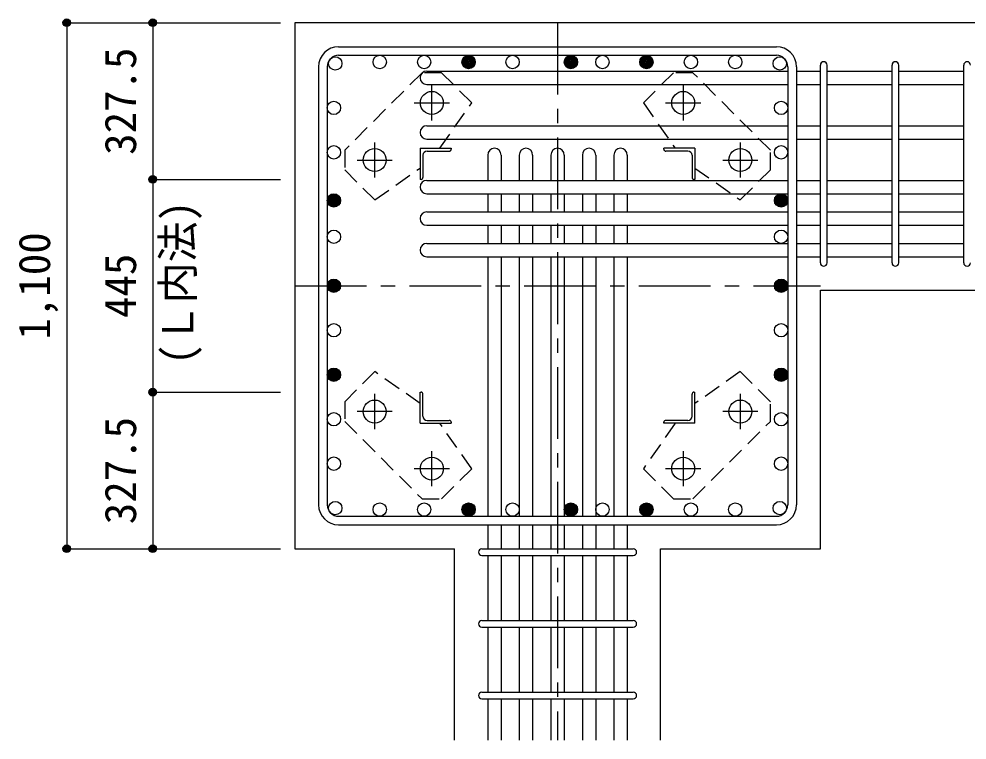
# Model space of a CAD drawing. Units: millimetres at full size, sheet at 1:30. Extents: x -5973 to 5954, y -4195 to 4201.
# Drawn here: x -575 to 1409, y 1573 to 3081 of the extents above; entities that cross this region are included whole.
import ezdxf
from ezdxf.enums import TextEntityAlignment as Align

# ---------------------------------------------------------------- set-up
doc = ezdxf.new("R2010")
doc.units = ezdxf.units.MM
doc.header["$LTSCALE"] = 30
doc.header["$PDMODE"] = 32
doc.header["$PDSIZE"] = 15
doc.linetypes.add('CHAIN1', pattern=[8, 5, -1, 1, -1])
doc.linetypes.add('DASHED1', pattern=[1.8, 1.2, -0.6])
for name, color, linetype in [('0-1_躯体線', 2, 'Continuous'), ('0-2_アンカー、アングル', 4, 'Continuous'), ('0-3_立上り筋', 4, 'Continuous'), ('0-4_フープ筋', 7, 'Continuous'), ('0-5_基礎梁筋', 7, 'Continuous'), ('0-6_スタラップ筋', 7, 'Continuous'), ('0-7_文字', 4, 'Continuous'), ('0-9_プレート', 4, 'DASHED1'), ('0-D_寸法', 4, 'Continuous')]:
    doc.layers.add(name, color=color, linetype=linetype)
doc.styles.add('ＭＳ ゴシック', font='')
doc.styles.get('ＭＳ ゴシック').set_extended_font_data('MS Gothic')

msp = doc.modelspace()

# ---------------------------------------------------------------- linework, layer by layer
at = {"layer": '0-1_躯体線'}
for p, q in [((1502.44, 3073.3), (2.44, 3073.3)), ((2.44, 3073.3), (2.44, 1973.3)), ((1102.44, 2514.3), (1502.44, 2514.3)), ((1102.44, 1973.3), (1102.44, 2514.3)), ((2.44, 1973.3), (336.94, 1973.3)), ((336.94, 1573.3), (336.94, 1973.3))]:
    msp.add_line(p, q, dxfattribs=at)
msp.add_lwpolyline([(767.94, 1573.3), (767.94, 1973.3), (1102.44, 1973.3)], dxfattribs=at)
at = {"layer": '0-2_アンカー、アングル', "linetype": 'CHAIN1'}
for p, q in [((289.44, 2869.1), (289.44, 2942.6)), ((815.44, 2942.6), (815.44, 2869.1)), ((252.64, 2905.8), (326.14, 2905.8)), ((778.74, 2905.8), (852.24, 2905.8)), ((169.94, 2749.6), (169.94, 2823.1)), ((934.94, 2823.1), (934.94, 2749.6)), ((133.14, 2786.3), (206.64, 2786.3)), ((898.24, 2786.3), (971.74, 2786.3)), ((169.94, 2223.5), (169.94, 2297)), ((934.94, 2297), (934.94, 2223.5)), ((206.64, 2260.3), (133.14, 2260.3)), ((971.74, 2260.3), (898.24, 2260.3)), ((289.44, 2104), (289.44, 2177.5)), ((815.44, 2177.5), (815.44, 2104)), ((326.14, 2140.8), (252.64, 2140.8)), ((852.24, 2140.8), (778.74, 2140.8))]:
    msp.add_line(p, q, dxfattribs=at)
at = {"layer": '0-2_アンカー、アングル'}
for p, q in [((264.94, 2810.8), (329.94, 2810.8)), ((264.94, 2810.8), (264.94, 2745.8)), ((279.44, 2804.8), (325.94, 2804.8)), ((329.94, 2810.8), (329.94, 2808.8)), ((839.94, 2810.8), (774.94, 2810.8)), ((774.94, 2808.8), (774.94, 2810.8)), ((825.44, 2804.8), (778.94, 2804.8)), ((839.94, 2810.8), (839.94, 2745.8)), ((270.94, 2796.3), (270.94, 2749.8)), ((833.94, 2796.3), (833.94, 2749.8)), ((266.94, 2745.8), (264.94, 2745.8)), ((839.94, 2745.8), (837.94, 2745.8)), ((264.94, 2300.8), (266.94, 2300.8)), ((264.94, 2235.8), (264.94, 2300.8)), ((270.94, 2250.3), (270.94, 2296.8)), ((833.94, 2250.3), (833.94, 2296.8)), ((837.94, 2300.8), (839.94, 2300.8)), ((839.94, 2235.8), (839.94, 2300.8)), ((264.94, 2235.8), (329.94, 2235.8)), ((279.44, 2241.8), (325.94, 2241.8)), ((329.94, 2237.8), (329.94, 2235.8)), ((774.94, 2235.8), (774.94, 2237.8)), ((839.94, 2235.8), (774.94, 2235.8)), ((825.44, 2241.8), (778.94, 2241.8))]:
    msp.add_line(p, q, dxfattribs=at)
at = {"layer": '0-2_アンカー、アングル', "color": 3}
for centre in [(289.44, 2905.8), (815.44, 2905.8), (169.94, 2786.3), (934.94, 2786.3), (169.94, 2260.3), (934.94, 2260.3), (289.44, 2140.8), (815.44, 2140.8)]:
    msp.add_circle(centre, 24, dxfattribs=at)
at = {"layer": '0-2_アンカー、アングル'}
for centre, radius, start, end in [((279.44, 2796.3), 8.5, 90, 180), ((325.94, 2808.8), 4, 270, 0), ((778.94, 2808.8), 4, 180, 270), ((825.44, 2796.3), 8.5, 0, 90), ((266.94, 2749.8), 4, 270, 0), ((837.94, 2749.8), 4, 180, 270), ((266.94, 2296.8), 4, 0, 90), ((837.94, 2296.8), 4, 90, 180), ((279.44, 2250.3), 8.5, 180, 270), ((825.44, 2250.3), 8.5, 270, 0), ((325.94, 2237.8), 4, 0, 90), ((778.94, 2237.8), 4, 90, 180)]:
    msp.add_arc(centre, radius, start, end, dxfattribs=at)
at = {"layer": '0-3_立上り筋', "color": 3}
for centre in [(87.37, 2988.37), (180.38, 2991.3), (273.39, 2991.3), (366.41, 2991.3), (458.44, 2991.3), (580.44, 2991.3), (580.44, 2991.3), (646.44, 2991.3), (738.47, 2991.3), (738.47, 2991.3), (831.48, 2991.3), (924.49, 2991.3), (1017.51, 2988.37), (84.44, 2895.36), (1020.44, 2895.36), (84.44, 2802.34), (1020.44, 2802.34), (84.44, 2701.8), (84.44, 2701.8), (1020.44, 2701.8), (1020.44, 2701.8), (84.44, 2625.8), (1020.44, 2625.8), (84.44, 2523.3), (84.44, 2523.3), (1020.44, 2523.3), (1020.44, 2523.3), (84.44, 2430.29), (1020.44, 2430.29), (84.44, 2337.27), (1020.44, 2337.27), (84.44, 2244.26), (1020.44, 2244.26), (84.44, 2151.24), (1020.44, 2151.24), (87.37, 2058.23), (180.38, 2055.3), (273.39, 2055.3), (366.41, 2055.3), (458.44, 2055.3), (580.44, 2055.3), (580.44, 2055.3), (646.44, 2055.3), (738.47, 2055.3), (738.47, 2055.3), (831.48, 2055.3), (924.49, 2055.3), (1017.51, 2058.23)]:
    msp.add_circle(centre, 14, dxfattribs=at)
at = {"layer": '0-3_立上り筋'}
for centre, radius in [((366.41, 2991.3), 14), ((366.41, 2991.3), 12.6), ((366.41, 2991.3), 11.2), ((366.41, 2991.3), 9.8), ((366.41, 2991.3), 8.4), ((366.41, 2991.3), 7), ((366.41, 2991.3), 5.6), ((580.44, 2991.3), 14), ((580.44, 2991.3), 12.6), ((580.44, 2991.3), 11.2), ((580.44, 2991.3), 9.8), ((580.44, 2991.3), 8.4), ((580.44, 2991.3), 7), ((580.44, 2991.3), 5.6), ((738.47, 2991.3), 14), ((738.47, 2991.3), 12.6), ((738.47, 2991.3), 11.2), ((738.47, 2991.3), 9.8), ((738.47, 2991.3), 8.4), ((738.47, 2991.3), 7), ((738.47, 2991.3), 5.6), ((366.41, 2991.3), 4.2), ((366.41, 2991.3), 2.8), ((366.41, 2991.3), 1.4), ((580.44, 2991.3), 4.2), ((580.44, 2991.3), 2.8), ((580.44, 2991.3), 1.4), ((738.47, 2991.3), 4.2), ((738.47, 2991.3), 2.8), ((738.47, 2991.3), 1.4), ((84.44, 2701.8), 14), ((84.44, 2701.8), 12.6), ((84.44, 2701.8), 11.2), ((84.44, 2701.8), 9.8), ((84.44, 2701.8), 8.4), ((84.44, 2701.8), 7), ((84.44, 2701.8), 5.6), ((84.44, 2701.8), 4.2), ((84.44, 2701.8), 2.8), ((84.44, 2701.8), 1.4), ((1020.44, 2701.8), 14), ((1020.44, 2701.8), 12.6), ((1020.44, 2701.8), 11.2), ((1020.44, 2701.8), 9.8), ((1020.44, 2701.8), 8.4), ((1020.44, 2701.8), 7), ((1020.44, 2701.8), 5.6), ((1020.44, 2701.8), 4.2), ((1020.44, 2701.8), 2.8), ((1020.44, 2701.8), 1.4), ((84.44, 2523.3), 14), ((84.44, 2523.3), 12.6), ((84.44, 2523.3), 11.2), ((84.44, 2523.3), 9.8), ((84.44, 2523.3), 8.4), ((84.44, 2523.3), 7), ((84.44, 2523.3), 5.6), ((84.44, 2523.3), 4.2), ((84.44, 2523.3), 2.8), ((84.44, 2523.3), 1.4), ((1020.44, 2523.3), 14), ((1020.44, 2523.3), 12.6), ((1020.44, 2523.3), 11.2), ((1020.44, 2523.3), 9.8), ((1020.44, 2523.3), 8.4), ((1020.44, 2523.3), 7), ((1020.44, 2523.3), 5.6), ((1020.44, 2523.3), 4.2), ((1020.44, 2523.3), 2.8), ((1020.44, 2523.3), 1.4), ((84.44, 2337.27), 14), ((84.44, 2337.27), 12.6), ((84.44, 2337.27), 11.2), ((84.44, 2337.27), 9.8), ((84.44, 2337.27), 8.4), ((84.44, 2337.27), 7), ((84.44, 2337.27), 5.6), ((84.44, 2337.27), 4.2), ((1020.44, 2337.27), 14), ((1020.44, 2337.27), 12.6), ((1020.44, 2337.27), 11.2), ((1020.44, 2337.27), 9.8), ((1020.44, 2337.27), 8.4), ((1020.44, 2337.27), 7), ((1020.44, 2337.27), 5.6), ((1020.44, 2337.27), 4.2), ((84.44, 2337.27), 2.8), ((84.44, 2337.27), 1.4), ((1020.44, 2337.27), 2.8), ((1020.44, 2337.27), 1.4), ((366.41, 2055.3), 14), ((366.41, 2055.3), 12.6), ((366.41, 2055.3), 11.2), ((366.41, 2055.3), 9.8), ((366.41, 2055.3), 8.4), ((580.44, 2055.3), 14), ((580.44, 2055.3), 12.6), ((580.44, 2055.3), 11.2), ((580.44, 2055.3), 9.8), ((580.44, 2055.3), 8.4), ((738.47, 2055.3), 14), ((738.47, 2055.3), 12.6), ((738.47, 2055.3), 11.2), ((738.47, 2055.3), 9.8), ((738.47, 2055.3), 8.4), ((366.41, 2055.3), 7), ((366.41, 2055.3), 5.6), ((366.41, 2055.3), 4.2), ((366.41, 2055.3), 2.8), ((366.41, 2055.3), 1.4), ((580.44, 2055.3), 7), ((580.44, 2055.3), 5.6), ((580.44, 2055.3), 4.2), ((580.44, 2055.3), 2.8), ((580.44, 2055.3), 1.4), ((738.47, 2055.3), 7), ((738.47, 2055.3), 5.6), ((738.47, 2055.3), 4.2), ((738.47, 2055.3), 2.8), ((738.47, 2055.3), 1.4)]:
    msp.add_circle(centre, radius, dxfattribs=at)
at = {"layer": '0-4_フープ筋'}
for p, q in [((94.44, 3023.3), (1010.44, 3023.3)), ((94.44, 3005.3), (1010.44, 3005.3)), ((52.44, 2981.3), (52.44, 2065.3)), ((70.44, 2981.3), (70.44, 2065.3)), ((1034.44, 2981.3), (1034.44, 2065.3)), ((1052.44, 2981.3), (1052.44, 2065.3)), ((94.44, 2041.3), (1010.44, 2041.3)), ((94.44, 2023.3), (1010.44, 2023.3))]:
    msp.add_line(p, q, dxfattribs=at)
for centre, radius, start, end in [((94.44, 2981.3), 42, 90, 180), ((1010.44, 2981.3), 42, 0, 90), ((94.44, 2981.3), 24, 90, 180), ((1010.44, 2981.3), 24, 0, 90), ((94.44, 2065.3), 42, 180, 270), ((94.44, 2065.3), 24, 180, 270), ((1010.44, 2065.3), 42, 270, 0), ((1010.44, 2065.3), 24, 270, 0)]:
    msp.add_arc(centre, radius, start, end, dxfattribs=at)
at = {"layer": '0-5_基礎梁筋'}
for p, q in [((278.94, 2972.37), (1034.44, 2972.37)), ((1052.44, 2972.37), (1102.44, 2972.37)), ((1116.44, 2972.37), (1252.44, 2972.37)), ((1266.44, 2972.37), (1402.44, 2972.37)), ((278.94, 2944.37), (1034.44, 2944.37)), ((1052.44, 2944.37), (1102.44, 2944.37)), ((1116.44, 2944.37), (1252.44, 2944.37)), ((1266.44, 2944.37), (1402.44, 2944.37)), ((278.94, 2858.08), (1034.44, 2858.08)), ((1052.44, 2858.08), (1102.44, 2858.08)), ((1116.44, 2858.08), (1252.44, 2858.08)), ((1266.44, 2858.08), (1402.44, 2858.08)), ((278.94, 2830.08), (1034.44, 2830.08)), ((1052.44, 2830.08), (1102.44, 2830.08)), ((1116.44, 2830.08), (1252.44, 2830.08)), ((1266.44, 2830.08), (1402.44, 2830.08)), ((406.44, 2796.8), (406.44, 2743.8)), ((434.44, 2796.8), (434.44, 2743.8)), ((472.44, 2796.8), (472.44, 2743.8)), ((500.44, 2796.8), (500.44, 2743.8)), ((538.44, 2796.8), (538.44, 2743.8)), ((566.44, 2796.8), (566.44, 2743.8)), ((604.44, 2796.8), (604.44, 2743.8)), ((632.44, 2796.8), (632.44, 2743.8)), ((670.44, 2796.8), (670.44, 2743.8)), ((698.44, 2796.8), (698.44, 2743.8)), ((278.94, 2743.8), (1034.44, 2743.8)), ((1052.44, 2743.8), (1102.44, 2743.8)), ((1116.44, 2743.8), (1252.44, 2743.8)), ((1266.44, 2743.8), (1402.44, 2743.8)), ((278.94, 2715.8), (1034.44, 2715.8)), ((406.44, 2715.8), (406.44, 2677.8)), ((434.44, 2715.8), (434.44, 2677.8)), ((472.44, 2715.8), (472.44, 2677.8)), ((500.44, 2715.8), (500.44, 2677.8)), ((538.44, 2715.8), (538.44, 2677.8)), ((566.44, 2715.8), (566.44, 2677.8)), ((604.44, 2715.8), (604.44, 2677.8)), ((632.44, 2715.8), (632.44, 2677.8)), ((670.44, 2715.8), (670.44, 2677.8)), ((698.44, 2715.8), (698.44, 2677.8)), ((1052.44, 2715.8), (1102.44, 2715.8)), ((1116.44, 2715.8), (1252.44, 2715.8)), ((1266.44, 2715.8), (1402.44, 2715.8)), ((278.94, 2677.8), (1034.44, 2677.8)), ((1052.44, 2677.8), (1102.44, 2677.8)), ((1116.44, 2677.8), (1252.44, 2677.8)), ((1266.44, 2677.8), (1402.44, 2677.8)), ((278.94, 2649.8), (1034.44, 2649.8)), ((406.44, 2649.8), (406.44, 2611.8)), ((434.44, 2649.8), (434.44, 2611.8)), ((472.44, 2649.8), (472.44, 2611.8)), ((500.44, 2649.8), (500.44, 2611.8)), ((538.44, 2649.8), (538.44, 2611.8)), ((566.44, 2649.8), (566.44, 2611.8)), ((604.44, 2649.8), (604.44, 2611.8)), ((632.44, 2649.8), (632.44, 2611.8)), ((670.44, 2649.8), (670.44, 2611.8)), ((698.44, 2649.8), (698.44, 2611.8)), ((1052.44, 2649.8), (1102.44, 2649.8)), ((1116.44, 2649.8), (1252.44, 2649.8)), ((1266.44, 2649.8), (1402.44, 2649.8)), ((278.94, 2611.8), (1034.44, 2611.8)), ((1052.44, 2611.8), (1102.44, 2611.8)), ((1116.44, 2611.8), (1252.44, 2611.8)), ((1266.44, 2611.8), (1402.44, 2611.8)), ((278.94, 2583.8), (1034.44, 2583.8)), ((406.44, 2583.8), (406.44, 2041.3)), ((434.44, 2583.8), (434.44, 2041.3)), ((472.44, 2583.8), (472.44, 2041.3)), ((500.44, 2583.8), (500.44, 2041.3)), ((538.44, 2583.8), (538.44, 2041.3)), ((566.44, 2583.8), (566.44, 2041.3)), ((604.44, 2583.8), (604.44, 2041.3)), ((632.44, 2583.8), (632.44, 2041.3)), ((670.44, 2583.8), (670.44, 2041.3)), ((698.44, 2583.8), (698.44, 2041.3)), ((1052.44, 2583.8), (1102.44, 2583.8)), ((1116.44, 2583.8), (1252.44, 2583.8)), ((1266.44, 2583.8), (1402.44, 2583.8)), ((406.44, 2023.3), (406.44, 1973.3)), ((434.44, 2023.3), (434.44, 1973.3)), ((472.44, 2023.3), (472.44, 1973.3)), ((500.44, 2023.3), (500.44, 1973.3)), ((538.44, 2023.3), (538.44, 1973.3)), ((566.44, 2023.3), (566.44, 1973.3)), ((604.44, 2023.3), (604.44, 1973.3)), ((632.44, 2023.3), (632.44, 1973.3)), ((670.44, 2023.3), (670.44, 1973.3)), ((698.44, 2023.3), (698.44, 1973.3)), ((406.44, 1959.3), (406.44, 1823.3)), ((434.44, 1959.3), (434.44, 1823.3)), ((472.44, 1959.3), (472.44, 1823.3)), ((500.44, 1959.3), (500.44, 1823.3)), ((538.44, 1959.3), (538.44, 1823.3)), ((566.44, 1959.3), (566.44, 1823.3)), ((604.44, 1959.3), (604.44, 1823.3)), ((632.44, 1959.3), (632.44, 1823.3)), ((670.44, 1959.3), (670.44, 1823.3)), ((698.44, 1959.3), (698.44, 1823.3)), ((406.44, 1809.3), (406.44, 1673.3)), ((434.44, 1809.3), (434.44, 1673.3)), ((472.44, 1809.3), (472.44, 1673.3)), ((500.44, 1809.3), (500.44, 1673.3)), ((538.44, 1809.3), (538.44, 1673.3)), ((566.44, 1809.3), (566.44, 1673.3)), ((604.44, 1809.3), (604.44, 1673.3)), ((632.44, 1809.3), (632.44, 1673.3)), ((670.44, 1809.3), (670.44, 1673.3)), ((698.44, 1809.3), (698.44, 1673.3)), ((406.44, 1659.3), (406.44, 1573.3)), ((434.44, 1659.3), (434.44, 1573.3)), ((472.44, 1659.3), (472.44, 1573.3)), ((500.44, 1659.3), (500.44, 1573.3)), ((538.44, 1659.3), (538.44, 1573.3)), ((566.44, 1659.3), (566.44, 1573.3)), ((604.44, 1659.3), (604.44, 1573.3)), ((632.44, 1659.3), (632.44, 1573.3)), ((670.44, 1659.3), (670.44, 1573.3)), ((698.44, 1659.3), (698.44, 1573.3))]:
    msp.add_line(p, q, dxfattribs=at)
for centre, start, end in [((278.94, 2958.37), 90, 270), ((278.94, 2844.08), 90, 270), ((420.44, 2796.8), 0, 180), ((486.44, 2796.8), 0, 180), ((552.44, 2796.8), 0, 180), ((618.44, 2796.8), 0, 180), ((684.44, 2796.8), 0, 180), ((278.94, 2729.8), 90, 270), ((278.94, 2663.8), 90, 270), ((278.94, 2597.8), 90, 270)]:
    msp.add_arc(centre, 14, start, end, dxfattribs=at)
at = {"layer": '0-6_スタラップ筋'}
for p, q in [((1102.44, 2571.3), (1102.44, 2984.87)), ((1116.44, 2571.3), (1116.44, 2984.87)), ((1252.44, 2571.3), (1252.44, 2984.87)), ((1266.44, 2571.3), (1266.44, 2984.87)), ((1402.44, 2571.3), (1402.44, 2984.87)), ((393.94, 1973.3), (710.94, 1973.3)), ((393.94, 1959.3), (710.94, 1959.3)), ((393.94, 1823.3), (710.94, 1823.3)), ((393.94, 1809.3), (710.94, 1809.3)), ((393.94, 1673.3), (710.94, 1673.3)), ((393.94, 1659.3), (710.94, 1659.3))]:
    msp.add_line(p, q, dxfattribs=at)
for centre, start, end in [((1109.44, 2984.87), 0, 180), ((1109.44, 2984.87), 0, 180), ((1109.44, 2984.87), 0, 180), ((1109.44, 2984.87), 0, 180), ((1259.44, 2984.87), 0, 180), ((1409.44, 2984.87), 0, 180), ((1109.44, 2571.3), 180, 0), ((1109.44, 2571.3), 180, 0), ((1109.44, 2571.3), 180, 0), ((1109.44, 2571.3), 180, 0), ((1259.44, 2571.3), 180, 0), ((1409.44, 2571.3), 180, 0), ((393.94, 1966.3), 90, 270), ((393.94, 1966.3), 90, 270), ((393.94, 1966.3), 90, 270), ((393.94, 1966.3), 90, 270), ((710.94, 1966.3), 270, 90), ((710.94, 1966.3), 270, 90), ((710.94, 1966.3), 270, 90), ((710.94, 1966.3), 270, 90), ((393.94, 1816.3), 90, 270), ((710.94, 1816.3), 270, 90), ((393.94, 1666.3), 90, 270), ((710.94, 1666.3), 270, 90)]:
    msp.add_arc(centre, 7, start, end, dxfattribs=at)
at = {"layer": '0-9_プレート'}
for points in [[(268.94, 2968.7), (107.04, 2806.8), (107.04, 2765.8), (169.94, 2702.9), (264.94, 2769.6)], [(306.14, 2810.8), (372.84, 2905.8), (309.94, 2968.7), (268.94, 2968.7)], [(997.84, 2806.8), (835.94, 2968.7), (794.94, 2968.7), (732.04, 2905.8), (798.74, 2810.8)], [(839.94, 2769.6), (934.94, 2702.9), (997.84, 2765.8), (997.84, 2806.8)], [(264.94, 2277), (169.94, 2343.7), (107.04, 2280.8), (107.04, 2239.8)], [(835.94, 2077.9), (997.84, 2239.8), (997.84, 2280.8), (934.94, 2343.7), (839.94, 2277)], [(107.04, 2239.8), (268.94, 2077.9), (309.94, 2077.9), (372.84, 2140.8), (306.14, 2235.8)], [(798.74, 2235.8), (732.04, 2140.8), (794.94, 2077.9), (835.94, 2077.9)]]:
    msp.add_lwpolyline(points, dxfattribs=at)
at = {"layer": '0-D_寸法'}
for p, q in [((-474.6, 3073.3), (-474.6, 1973.3)), ((-474.6, 3073.3), (-294.6, 3073.3)), ((-474.6, 3073.3), (-294.6, 3073.3)), ((-474.6, 3073.3), (-474.6, 1973.3)), ((-294.6, 3073.3), (-294.6, 2745.8)), ((-294.6, 3073.3), (-27.56, 3073.3)), ((-294.6, 2745.8), (-27.56, 2745.8)), ((-294.6, 2745.8), (-294.6, 2300.8)), ((-294.6, 2300.8), (-27.56, 2300.8)), ((-294.6, 2300.8), (-294.6, 1973.3)), ((-474.6, 1973.3), (-294.6, 1973.3)), ((-294.6, 1973.3), (-27.56, 1973.3)), ((-294.6, 1973.3), (-27.56, 1973.3))]:
    msp.add_line(p, q, dxfattribs=at)
at = {"layer": '0-D_寸法', "linetype": 'CHAIN1'}
for p, q in [((552.44, 3073.3), (552.44, 1573.3)), ((2.44, 2523.3), (1102.44, 2523.3))]:
    msp.add_line(p, q, dxfattribs=at)
at = {"layer": '0-D_寸法'}
for centre, radius in [((-474.6, 3073.3), 8), ((-474.6, 3073.3), 7.2), ((-474.6, 3073.3), 6.4), ((-474.6, 3073.3), 5.6), ((-474.6, 3073.3), 4.8), ((-474.6, 3073.3), 4), ((-474.6, 3073.3), 3.2), ((-474.6, 3073.3), 2.4), ((-294.6, 3073.3), 8), ((-294.6, 3073.3), 7.2), ((-294.6, 3073.3), 6.4), ((-294.6, 3073.3), 5.6), ((-294.6, 3073.3), 4.8), ((-294.6, 3073.3), 4), ((-294.6, 3073.3), 3.2), ((-294.6, 3073.3), 2.4), ((-474.6, 3073.3), 1.6), ((-474.6, 3073.3), 0.8), ((-294.6, 3073.3), 1.6), ((-294.6, 3073.3), 0.8), ((-294.6, 2745.8), 8), ((-294.6, 2745.8), 7.2), ((-294.6, 2745.8), 6.4), ((-294.6, 2745.8), 5.6), ((-294.6, 2745.8), 4.8), ((-294.6, 2745.8), 4), ((-294.6, 2745.8), 3.2), ((-294.6, 2745.8), 2.4), ((-294.6, 2745.8), 1.6), ((-294.6, 2745.8), 0.8), ((-294.6, 2300.8), 8), ((-294.6, 2300.8), 7.2), ((-294.6, 2300.8), 6.4), ((-294.6, 2300.8), 5.6), ((-294.6, 2300.8), 4.8), ((-294.6, 2300.8), 4), ((-294.6, 2300.8), 3.2), ((-294.6, 2300.8), 2.4), ((-294.6, 2300.8), 1.6), ((-294.6, 2300.8), 0.8), ((-474.6, 1973.3), 8), ((-474.6, 1973.3), 7.2), ((-474.6, 1973.3), 6.4), ((-474.6, 1973.3), 5.6), ((-474.6, 1973.3), 4.8), ((-474.6, 1973.3), 4), ((-474.6, 1973.3), 3.2), ((-474.6, 1973.3), 2.4), ((-474.6, 1973.3), 1.6), ((-474.6, 1973.3), 0.8), ((-294.6, 1973.3), 8), ((-294.6, 1973.3), 7.2), ((-294.6, 1973.3), 6.4), ((-294.6, 1973.3), 5.6), ((-294.6, 1973.3), 4.8), ((-294.6, 1973.3), 4), ((-294.6, 1973.3), 3.2), ((-294.6, 1973.3), 2.4), ((-294.6, 1973.3), 1.6), ((-294.6, 1973.3), 0.8)]:
    msp.add_circle(centre, radius, dxfattribs=at)
at = {"layer": '0-D_寸法', "color": 7}
for p in [(-474.6, 3073.3), (-294.6, 3073.3), (-294.6, 2745.8), (-294.6, 2300.8), (-474.6, 1973.3), (-294.6, 1973.3)]:
    msp.add_point(p, dxfattribs=at)

# ---------------------------------------------------------------- texts
at = {"layer": '0-7_文字', "style": 'ＭＳ ゴシック', "width": 0.95}
msp.add_text('(Ｌ内法)', height=65.98, rotation=90, dxfattribs=at).set_placement((-189.55, 2358.7), align=Align.BOTTOM_LEFT)
at = {"layer": '0-D_寸法', "style": 'ＭＳ ゴシック'}
for s, p in [('327.5', (-309.6, 2797.05)), ('1,100', (-489.6, 2410.8)), ('445', (-309.6, 2455.8)), ('327.5', (-309.6, 2024.55))]:
    msp.add_text(s, height=65.98, rotation=90, dxfattribs=at).set_placement(p, align=Align.BOTTOM_LEFT)

doc.saveas('drawing.dxf')
